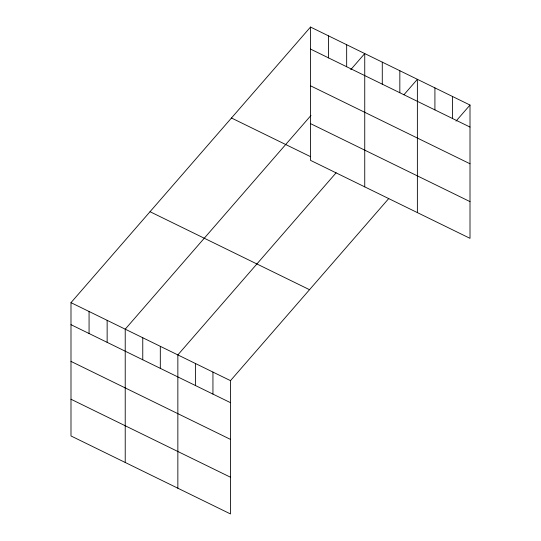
<?xml version="1.0" encoding="UTF-8"?>
<svg xmlns="http://www.w3.org/2000/svg" width="541" height="541" viewBox="0 0 541 541"><rect width="100%" height="100%" fill="white"/><g stroke="black" fill="none" stroke-linecap="round" stroke-linejoin="round"><path stroke-width="0.81" d="M310.514 27.05L310.514 160.352L470.007 238.344L470.007 105.042L310.514 27.05L70.993 302.656L70.993 435.958L230.486 513.95L230.486 380.648L388.749 198.54M310.974 115.436L125.221 329.178L125.221 462.474M350.764 69.654L364.742 53.566L364.742 186.868M336.117 172.802L177.854 354.91L177.854 488.212M403.931 94.77L417.375 79.304L417.375 212.606M456.029 121.13L470.007 105.042M310.514 49.069L470.007 127.061M310.514 85.796L470.007 163.781M310.514 123.625L470.007 201.617M231.474 117.999L310.554 156.674M150.033 211.707L309.526 289.699M70.993 302.656L230.486 380.648M70.993 324.681L230.486 402.666M70.993 361.402L230.486 439.393M70.993 399.238L230.486 477.23M452.459 96.46L452.459 118.479M434.917 87.885L434.917 109.904M399.833 70.722L399.833 92.741M382.284 62.147L382.284 84.166M346.666 44.727L346.666 66.746M328.59 35.889L328.59 57.907M212.944 372.073L212.944 394.091M195.396 363.491L195.396 385.51M160.312 346.335L160.312 368.353M142.763 337.753L142.763 359.772M107.145 320.333L107.145 342.358M89.069 311.494L89.069 333.52"/></g></svg>
